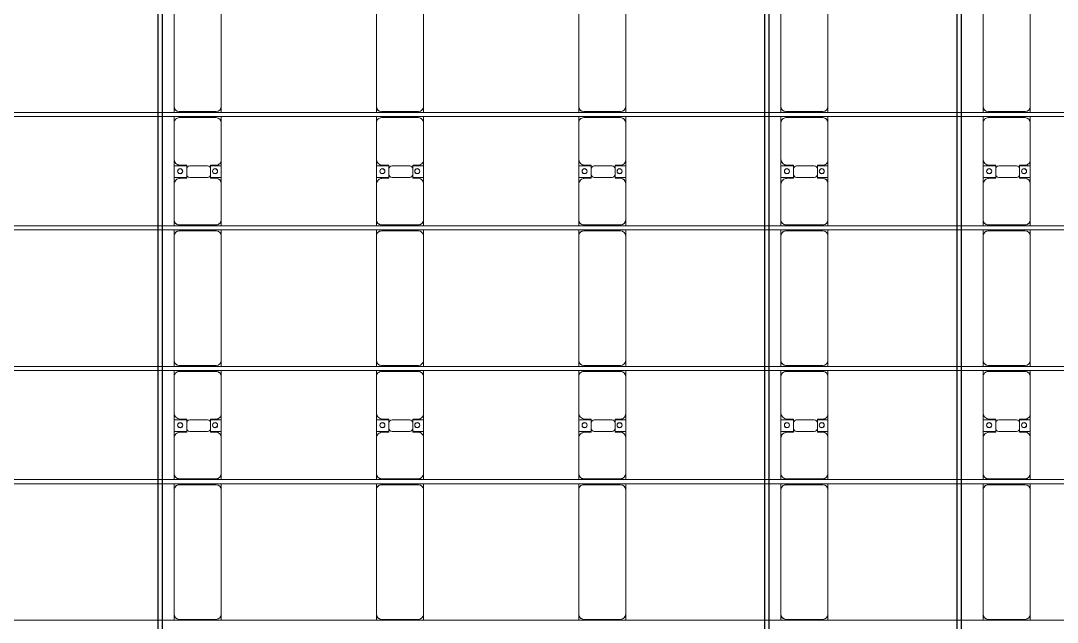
# Model space of a CAD drawing. Header units: millimetres. Extents: x -147246 to 112336, y -213734 to -86506.
# Drawn here: x -105864 to -95614, y -114665 to -108718 of the extents above; entities that cross this region are included whole.
import ezdxf

# ---------------------------------------------------------------- set-up
doc = ezdxf.new("R2010")
doc.units = ezdxf.units.MM
doc.layers.add('A-GENM', color=13, linetype='Continuous', lineweight=9)
doc.layers.add('S-BEAM', color=12, linetype='Continuous', lineweight=9)

# ---------------------------------------------------------------- blocks, each defined once
blk = doc.blocks.new('Dai phao do pin - DẢI PHAO ĐỠ PIN-29982-BỐ TRÍ KHUNG KẾT CẤU BÈ PIN 05')
at = {"layer": 'A-GENM', "color": 7}
for p, q in [((13160, 223), (11930, 223)), ((13160, 223), (13219, 223)), ((13259, 223), (13320, 223)), ((13690, 223), (13320, 223)), ((13690, 223), (13862, 223)), ((13748, 223), (13920, 223)), ((13748, 118), (13748, 223)), ((13862, 223), (13862, 118)), ((14280, 223), (13920, 223)), ((14280, 223), (14339, 223)), ((14379, 223), (14440, 223)), ((15670, 223), (14440, 223)), ((15670, 223), (15729, 223)), ((15769, 223), (15830, 223)), ((16200, 223), (15830, 223)), ((16200, 223), (16372, 223)), ((16258, 223), (16430, 223)), ((16258, 118), (16258, 223)), ((16372, 223), (16372, 118)), ((16790, 223), (16430, 223)), ((16790, 223), (16849, 223)), ((16889, 223), (16950, 223)), ((18180, 223), (16950, 223)), ((18180, 223), (18239, 223)), ((13210, -192), (13210, 173)), ((13270, 173), (13270, -192)), ((13740, 118), (13740, 173)), ((13832, 118), (13740, 118)), ((13870, 118), (13778, 118)), ((13870, 173), (13870, 118)), ((14330, -192), (14330, 173)), ((14390, 173), (14390, -192)), ((15720, -192), (15720, 173)), ((15780, 173), (15780, -192)), ((16250, 118), (16250, 173)), ((16342, 118), (16250, 118)), ((16380, 118), (16288, 118)), ((16380, 173), (16380, 118)), ((16840, -192), (16840, 173)), ((16900, 173), (16900, -192)), ((18230, -192), (18230, 173)), ((13748, 88), (13748, -88)), ((13862, -88), (13862, 88)), ((16258, 88), (16258, -88)), ((16372, -88), (16372, 88)), ((13740, -182), (13740, -118)), ((13740, -118), (13832, -118)), ((13748, -242), (13748, -118)), ((13778, -118), (13870, -118)), ((13862, -118), (13862, -242)), ((13870, -118), (13870, -182)), ((16250, -182), (16250, -118)), ((16250, -118), (16342, -118)), ((16258, -242), (16258, -118)), ((16288, -118), (16380, -118)), ((16372, -118), (16372, -242)), ((16380, -118), (16380, -182)), ((11930, -242), (13160, -242)), ((13219, -242), (13160, -242)), ((13320, -242), (13259, -242)), ((13320, -242), (13680, -242)), ((13862, -242), (13680, -242)), ((13930, -242), (13748, -242)), ((13930, -242), (14280, -242)), ((14339, -242), (14280, -242)), ((14440, -242), (14379, -242)), ((14440, -242), (15670, -242)), ((15729, -242), (15670, -242)), ((15830, -242), (15769, -242)), ((15830, -242), (16190, -242)), ((16372, -242), (16190, -242)), ((16440, -242), (16258, -242)), ((16440, -242), (16790, -242)), ((16849, -242), (16790, -242)), ((16950, -242), (16889, -242)), ((16950, -242), (18180, -242)), ((18239, -242), (18180, -242))]:
    blk.add_line(p, q, dxfattribs=at)
for centre, radius, start, end in [((13160, 173), 50, 0, 90), ((13160, 173), 50, 45, 90), ((13320, 173), 50, 90, 180), ((13320, 173), 50, 135, 180), ((13690, 173), 50, 360, 90), ((13690, 173), 50, 360, 45), ((13920, 173), 50, 90, 180), ((13920, 173), 50, 135, 180), ((14280, 173), 50, 0, 90), ((14280, 173), 50, 0, 45), ((14440, 173), 50, 90, 180), ((14440, 173), 50, 90, 180), ((15670, 173), 50, 0, 90), ((15670, 173), 50, 45, 90), ((15830, 173), 50, 90, 180), ((15830, 173), 50, 135, 180), ((16200, 173), 50, 360, 90), ((16200, 173), 50, 360, 45), ((16430, 173), 50, 90, 180), ((16430, 173), 50, 135, 180), ((16790, 173), 50, 0, 90), ((16790, 173), 50, 0, 45), ((16950, 173), 50, 90, 180), ((16950, 173), 50, 90, 180), ((18180, 173), 50, 0, 90), ((18180, 173), 50, 45, 90), ((13778, 88), 30, 90, 180), ((13799, 162), 25, 0, 180), ((13799, 162), 25, 180, 0), ((13801, 162), 25, 360, 180), ((13801, 162), 25, 180, 360), ((13832, 88), 30, 0, 90), ((16288, 88), 30, 90, 180), ((16309, 162), 25, 360, 180), ((16309, 162), 25, 180, 0), ((16311, 162), 25, 0, 180), ((16311, 162), 25, 180, 0), ((16342, 88), 30, 0, 90), ((13778, -88), 30, 180, 270), ((13832, -88), 30, 270, 0), ((16288, -88), 30, 180, 270), ((16342, -88), 30, 270, 360), ((13160, -192), 50, 270, 0), ((13160, -192), 50, 270, 345), ((13320, -192), 50, 180, 270), ((13320, -192), 50, 180, 225), ((13680, -182), 60, 270, 360), ((13680, -182), 60, 330, 360), ((13799, -183), 25, 0, 180), ((13799, -183), 25, 180, 0), ((13801, -183), 25, 360, 180), ((13801, -183), 25, 180, 0), ((13930, -182), 60, 180, 270), ((13930, -182), 60, 180, 210), ((14280, -192), 50, 270, 360), ((14280, -192), 50, 315, 360), ((14440, -192), 50, 180, 270), ((14440, -192), 50, 180, 255), ((15670, -192), 50, 270, 0), ((15670, -192), 50, 270, 345), ((15830, -192), 50, 180, 270), ((15830, -192), 50, 180, 225), ((16190, -182), 60, 270, 0), ((16190, -182), 60, 330, 0), ((16309, -183), 25, 0, 180), ((16309, -183), 25, 180, 0), ((16311, -183), 25, 0, 180), ((16311, -183), 25, 180, 0), ((16440, -182), 60, 180, 270), ((16440, -182), 60, 180, 210), ((16790, -192), 50, 270, 0), ((16790, -192), 50, 315, 0), ((16950, -192), 50, 180, 270), ((16950, -192), 50, 180, 255), ((18180, -192), 50, 270, 0), ((18180, -192), 50, 270, 345)]:
    blk.add_arc(centre, radius, start, end, dxfattribs=at)
blk = doc.blocks.new('Dai phao do pin - DẢI PHAO ĐỠ PIN-30013-BỐ TRÍ KHUNG KẾT CẤU BÈ PIN 05')
at = {"layer": 'A-GENM', "color": 7}
for p, q in [((13160, 223), (11930, 223)), ((13160, 223), (13219, 223)), ((13259, 223), (13320, 223)), ((13690, 223), (13320, 223)), ((13690, 223), (13862, 223)), ((13748, 223), (13920, 223)), ((13748, 118), (13748, 223)), ((13862, 223), (13862, 118)), ((14280, 223), (13920, 223)), ((14280, 223), (14339, 223)), ((14379, 223), (14440, 223)), ((15670, 223), (14440, 223)), ((15670, 223), (15729, 223)), ((15769, 223), (15830, 223)), ((16200, 223), (15830, 223)), ((16200, 223), (16372, 223)), ((16258, 223), (16430, 223)), ((16258, 118), (16258, 223)), ((16372, 223), (16372, 118)), ((16790, 223), (16430, 223)), ((16790, 223), (16849, 223)), ((16889, 223), (16950, 223)), ((18180, 223), (16950, 223)), ((18180, 223), (18239, 223)), ((13210, -192), (13210, 173)), ((13270, 173), (13270, -192)), ((13740, 118), (13740, 173)), ((13832, 118), (13740, 118)), ((13870, 118), (13778, 118)), ((13870, 173), (13870, 118)), ((14330, -192), (14330, 173)), ((14390, 173), (14390, -192)), ((15720, -192), (15720, 173)), ((15780, 173), (15780, -192)), ((16250, 118), (16250, 173)), ((16342, 118), (16250, 118)), ((16380, 118), (16288, 118)), ((16380, 173), (16380, 118)), ((16840, -192), (16840, 173)), ((16900, 173), (16900, -192)), ((18230, -192), (18230, 173)), ((13748, 88), (13748, -88)), ((13862, -88), (13862, 88)), ((16258, 88), (16258, -88)), ((16372, -88), (16372, 88)), ((13740, -182), (13740, -118)), ((13740, -118), (13832, -118)), ((13748, -242), (13748, -118)), ((13778, -118), (13870, -118)), ((13862, -118), (13862, -242)), ((13870, -118), (13870, -182)), ((16250, -182), (16250, -118)), ((16250, -118), (16342, -118)), ((16258, -242), (16258, -118)), ((16288, -118), (16380, -118)), ((16372, -118), (16372, -242)), ((16380, -118), (16380, -182)), ((11930, -242), (13160, -242)), ((13219, -242), (13160, -242)), ((13320, -242), (13259, -242)), ((13320, -242), (13680, -242)), ((13862, -242), (13680, -242)), ((13930, -242), (13748, -242)), ((13930, -242), (14280, -242)), ((14339, -242), (14280, -242)), ((14440, -242), (14379, -242)), ((14440, -242), (15670, -242)), ((15729, -242), (15670, -242)), ((15830, -242), (15769, -242)), ((15830, -242), (16190, -242)), ((16372, -242), (16190, -242)), ((16440, -242), (16258, -242)), ((16440, -242), (16790, -242)), ((16849, -242), (16790, -242)), ((16950, -242), (16889, -242)), ((16950, -242), (18180, -242)), ((18239, -242), (18180, -242))]:
    blk.add_line(p, q, dxfattribs=at)
for centre, radius, start, end in [((13160, 173), 50, 0, 90), ((13160, 173), 50, 45, 90), ((13320, 173), 50, 90, 180), ((13320, 173), 50, 135, 180), ((13690, 173), 50, 360, 90), ((13690, 173), 50, 360, 45), ((13920, 173), 50, 90, 180), ((13920, 173), 50, 135, 180), ((14280, 173), 50, 0, 90), ((14280, 173), 50, 0, 45), ((14440, 173), 50, 90, 180), ((14440, 173), 50, 90, 180), ((15670, 173), 50, 0, 90), ((15670, 173), 50, 45, 90), ((15830, 173), 50, 90, 180), ((15830, 173), 50, 135, 180), ((16200, 173), 50, 360, 90), ((16200, 173), 50, 360, 45), ((16430, 173), 50, 90, 180), ((16430, 173), 50, 135, 180), ((16790, 173), 50, 0, 90), ((16790, 173), 50, 0, 45), ((16950, 173), 50, 90, 180), ((16950, 173), 50, 90, 180), ((18180, 173), 50, 0, 90), ((18180, 173), 50, 45, 90), ((13778, 88), 30, 90, 180), ((13799, 162), 25, 0, 180), ((13799, 162), 25, 180, 0), ((13801, 162), 25, 360, 180), ((13801, 162), 25, 180, 360), ((13832, 88), 30, 0, 90), ((16288, 88), 30, 90, 180), ((16309, 162), 25, 360, 180), ((16309, 162), 25, 180, 0), ((16311, 162), 25, 0, 180), ((16311, 162), 25, 180, 0), ((16342, 88), 30, 0, 90), ((13778, -88), 30, 180, 270), ((13832, -88), 30, 270, 0), ((16288, -88), 30, 180, 270), ((16342, -88), 30, 270, 360), ((13160, -192), 50, 270, 0), ((13160, -192), 50, 270, 345), ((13320, -192), 50, 180, 270), ((13320, -192), 50, 180, 225), ((13680, -182), 60, 270, 360), ((13680, -182), 60, 330, 360), ((13799, -183), 25, 0, 180), ((13799, -183), 25, 180, 0), ((13801, -183), 25, 360, 180), ((13801, -183), 25, 180, 0), ((13930, -182), 60, 180, 270), ((13930, -182), 60, 180, 210), ((14280, -192), 50, 270, 360), ((14280, -192), 50, 315, 360), ((14440, -192), 50, 180, 270), ((14440, -192), 50, 180, 255), ((15670, -192), 50, 270, 0), ((15670, -192), 50, 270, 345), ((15830, -192), 50, 180, 270), ((15830, -192), 50, 180, 225), ((16190, -182), 60, 270, 0), ((16190, -182), 60, 330, 0), ((16309, -183), 25, 0, 180), ((16309, -183), 25, 180, 0), ((16311, -183), 25, 0, 180), ((16311, -183), 25, 180, 0), ((16440, -182), 60, 180, 270), ((16440, -182), 60, 180, 210), ((16790, -192), 50, 270, 0), ((16790, -192), 50, 315, 0), ((16950, -192), 50, 180, 270), ((16950, -192), 50, 180, 255), ((18180, -192), 50, 270, 0), ((18180, -192), 50, 270, 345)]:
    blk.add_arc(centre, radius, start, end, dxfattribs=at)
blk = doc.blocks.new('Dai phao do pin - DẢI PHAO ĐỠ PIN-30044-BỐ TRÍ KHUNG KẾT CẤU BÈ PIN 05')
at = {"layer": 'A-GENM', "color": 7}
for p, q in [((13160, 223), (11930, 223)), ((13160, 223), (13219, 223)), ((13259, 223), (13320, 223)), ((13690, 223), (13320, 223)), ((13690, 223), (13862, 223)), ((13748, 223), (13920, 223)), ((13748, 118), (13748, 223)), ((13862, 223), (13862, 118)), ((14280, 223), (13920, 223)), ((14280, 223), (14339, 223)), ((14379, 223), (14440, 223)), ((15670, 223), (14440, 223)), ((15670, 223), (15729, 223)), ((15769, 223), (15830, 223)), ((16200, 223), (15830, 223)), ((16200, 223), (16372, 223)), ((16258, 223), (16430, 223)), ((16258, 118), (16258, 223)), ((16372, 223), (16372, 118)), ((16790, 223), (16430, 223)), ((16790, 223), (16849, 223)), ((16889, 223), (16950, 223)), ((18180, 223), (16950, 223)), ((18180, 223), (18239, 223)), ((13210, -192), (13210, 173)), ((13270, 173), (13270, -192)), ((13740, 118), (13740, 173)), ((13832, 118), (13740, 118)), ((13870, 118), (13778, 118)), ((13870, 173), (13870, 118)), ((14330, -192), (14330, 173)), ((14390, 173), (14390, -192)), ((15720, -192), (15720, 173)), ((15780, 173), (15780, -192)), ((16250, 118), (16250, 173)), ((16342, 118), (16250, 118)), ((16380, 118), (16288, 118)), ((16380, 173), (16380, 118)), ((16840, -192), (16840, 173)), ((16900, 173), (16900, -192)), ((18230, -192), (18230, 173)), ((13748, 88), (13748, -88)), ((13862, -88), (13862, 88)), ((16258, 88), (16258, -88)), ((16372, -88), (16372, 88)), ((13740, -182), (13740, -118)), ((13740, -118), (13832, -118)), ((13748, -242), (13748, -118)), ((13778, -118), (13870, -118)), ((13862, -118), (13862, -242)), ((13870, -118), (13870, -182)), ((16250, -182), (16250, -118)), ((16250, -118), (16342, -118)), ((16258, -242), (16258, -118)), ((16288, -118), (16380, -118)), ((16372, -118), (16372, -242)), ((16380, -118), (16380, -182)), ((11930, -242), (13160, -242)), ((13219, -242), (13160, -242)), ((13320, -242), (13259, -242)), ((13320, -242), (13680, -242)), ((13862, -242), (13680, -242)), ((13930, -242), (13748, -242)), ((13930, -242), (14280, -242)), ((14339, -242), (14280, -242)), ((14440, -242), (14379, -242)), ((14440, -242), (15670, -242)), ((15729, -242), (15670, -242)), ((15830, -242), (15769, -242)), ((15830, -242), (16190, -242)), ((16372, -242), (16190, -242)), ((16440, -242), (16258, -242)), ((16440, -242), (16790, -242)), ((16849, -242), (16790, -242)), ((16950, -242), (16889, -242)), ((16950, -242), (18180, -242)), ((18239, -242), (18180, -242))]:
    blk.add_line(p, q, dxfattribs=at)
for centre, radius, start, end in [((13160, 173), 50, 0, 90), ((13160, 173), 50, 45, 90), ((13320, 173), 50, 90, 180), ((13320, 173), 50, 135, 180), ((13690, 173), 50, 360, 90), ((13690, 173), 50, 360, 45), ((13920, 173), 50, 90, 180), ((13920, 173), 50, 135, 180), ((14280, 173), 50, 0, 90), ((14280, 173), 50, 0, 45), ((14440, 173), 50, 90, 180), ((14440, 173), 50, 90, 180), ((15670, 173), 50, 0, 90), ((15670, 173), 50, 45, 90), ((15830, 173), 50, 90, 180), ((15830, 173), 50, 135, 180), ((16200, 173), 50, 360, 90), ((16200, 173), 50, 360, 45), ((16430, 173), 50, 90, 180), ((16430, 173), 50, 135, 180), ((16790, 173), 50, 0, 90), ((16790, 173), 50, 0, 45), ((16950, 173), 50, 90, 180), ((16950, 173), 50, 90, 180), ((18180, 173), 50, 0, 90), ((18180, 173), 50, 45, 90), ((13778, 88), 30, 90, 180), ((13799, 162), 25, 0, 180), ((13799, 162), 25, 180, 0), ((13801, 162), 25, 360, 180), ((13801, 162), 25, 180, 360), ((13832, 88), 30, 0, 90), ((16288, 88), 30, 90, 180), ((16309, 162), 25, 360, 180), ((16309, 162), 25, 180, 0), ((16311, 162), 25, 0, 180), ((16311, 162), 25, 180, 0), ((16342, 88), 30, 0, 90), ((13778, -88), 30, 180, 270), ((13832, -88), 30, 270, 0), ((16288, -88), 30, 180, 270), ((16342, -88), 30, 270, 360), ((13160, -192), 50, 270, 0), ((13160, -192), 50, 270, 345), ((13320, -192), 50, 180, 270), ((13320, -192), 50, 180, 225), ((13680, -182), 60, 270, 360), ((13680, -182), 60, 330, 360), ((13799, -183), 25, 0, 180), ((13799, -183), 25, 180, 0), ((13801, -183), 25, 360, 180), ((13801, -183), 25, 180, 0), ((13930, -182), 60, 180, 270), ((13930, -182), 60, 180, 210), ((14280, -192), 50, 270, 360), ((14280, -192), 50, 315, 360), ((14440, -192), 50, 180, 270), ((14440, -192), 50, 180, 255), ((15670, -192), 50, 270, 0), ((15670, -192), 50, 270, 345), ((15830, -192), 50, 180, 270), ((15830, -192), 50, 180, 225), ((16190, -182), 60, 270, 0), ((16190, -182), 60, 330, 0), ((16309, -183), 25, 0, 180), ((16309, -183), 25, 180, 0), ((16311, -183), 25, 0, 180), ((16311, -183), 25, 180, 0), ((16440, -182), 60, 180, 270), ((16440, -182), 60, 180, 210), ((16790, -192), 50, 270, 0), ((16790, -192), 50, 315, 0), ((16950, -192), 50, 180, 270), ((16950, -192), 50, 180, 255), ((18180, -192), 50, 270, 0), ((18180, -192), 50, 270, 345)]:
    blk.add_arc(centre, radius, start, end, dxfattribs=at)
blk = doc.blocks.new('Dai phao do pin - DẢI PHAO ĐỠ PIN-30075-BỐ TRÍ KHUNG KẾT CẤU BÈ PIN 05')
at = {"layer": 'A-GENM', "color": 7}
for p, q in [((13160, 223), (11930, 223)), ((13160, 223), (13219, 223)), ((13259, 223), (13320, 223)), ((13690, 223), (13320, 223)), ((13690, 223), (13862, 223)), ((13748, 223), (13920, 223)), ((13748, 118), (13748, 223)), ((13862, 223), (13862, 118)), ((14280, 223), (13920, 223)), ((14280, 223), (14339, 223)), ((14379, 223), (14440, 223)), ((15670, 223), (14440, 223)), ((15670, 223), (15729, 223)), ((15769, 223), (15830, 223)), ((16200, 223), (15830, 223)), ((16200, 223), (16372, 223)), ((16258, 223), (16430, 223)), ((16258, 118), (16258, 223)), ((16372, 223), (16372, 118)), ((16790, 223), (16430, 223)), ((16790, 223), (16849, 223)), ((16889, 223), (16950, 223)), ((18180, 223), (16950, 223)), ((18180, 223), (18239, 223)), ((13210, -192), (13210, 173)), ((13270, 173), (13270, -192)), ((13740, 118), (13740, 173)), ((13832, 118), (13740, 118)), ((13870, 118), (13778, 118)), ((13870, 173), (13870, 118)), ((14330, -192), (14330, 173)), ((14390, 173), (14390, -192)), ((15720, -192), (15720, 173)), ((15780, 173), (15780, -192)), ((16250, 118), (16250, 173)), ((16342, 118), (16250, 118)), ((16380, 118), (16288, 118)), ((16380, 173), (16380, 118)), ((16840, -192), (16840, 173)), ((16900, 173), (16900, -192)), ((18230, -192), (18230, 173)), ((13748, 88), (13748, -88)), ((13862, -88), (13862, 88)), ((16258, 88), (16258, -88)), ((16372, -88), (16372, 88)), ((13740, -182), (13740, -118)), ((13740, -118), (13832, -118)), ((13748, -242), (13748, -118)), ((13778, -118), (13870, -118)), ((13862, -118), (13862, -242)), ((13870, -118), (13870, -182)), ((16250, -182), (16250, -118)), ((16250, -118), (16342, -118)), ((16258, -242), (16258, -118)), ((16288, -118), (16380, -118)), ((16372, -118), (16372, -242)), ((16380, -118), (16380, -182)), ((11930, -242), (13160, -242)), ((13219, -242), (13160, -242)), ((13320, -242), (13259, -242)), ((13320, -242), (13680, -242)), ((13862, -242), (13680, -242)), ((13930, -242), (13748, -242)), ((13930, -242), (14280, -242)), ((14339, -242), (14280, -242)), ((14440, -242), (14379, -242)), ((14440, -242), (15670, -242)), ((15729, -242), (15670, -242)), ((15830, -242), (15769, -242)), ((15830, -242), (16190, -242)), ((16372, -242), (16190, -242)), ((16440, -242), (16258, -242)), ((16440, -242), (16790, -242)), ((16849, -242), (16790, -242)), ((16950, -242), (16889, -242)), ((16950, -242), (18180, -242)), ((18239, -242), (18180, -242))]:
    blk.add_line(p, q, dxfattribs=at)
for centre, radius, start, end in [((13160, 173), 50, 0, 90), ((13160, 173), 50, 45, 90), ((13320, 173), 50, 90, 180), ((13320, 173), 50, 135, 180), ((13690, 173), 50, 360, 90), ((13690, 173), 50, 360, 45), ((13920, 173), 50, 90, 180), ((13920, 173), 50, 135, 180), ((14280, 173), 50, 0, 90), ((14280, 173), 50, 0, 45), ((14440, 173), 50, 90, 180), ((14440, 173), 50, 90, 180), ((15670, 173), 50, 0, 90), ((15670, 173), 50, 45, 90), ((15830, 173), 50, 90, 180), ((15830, 173), 50, 135, 180), ((16200, 173), 50, 360, 90), ((16200, 173), 50, 360, 45), ((16430, 173), 50, 90, 180), ((16430, 173), 50, 135, 180), ((16790, 173), 50, 0, 90), ((16790, 173), 50, 0, 45), ((16950, 173), 50, 90, 180), ((16950, 173), 50, 90, 180), ((18180, 173), 50, 0, 90), ((18180, 173), 50, 45, 90), ((13778, 88), 30, 90, 180), ((13799, 162), 25, 0, 180), ((13799, 162), 25, 180, 0), ((13801, 162), 25, 360, 180), ((13801, 162), 25, 180, 360), ((13832, 88), 30, 0, 90), ((16288, 88), 30, 90, 180), ((16309, 162), 25, 360, 180), ((16309, 162), 25, 180, 0), ((16311, 162), 25, 0, 180), ((16311, 162), 25, 180, 0), ((16342, 88), 30, 0, 90), ((13778, -88), 30, 180, 270), ((13832, -88), 30, 270, 0), ((16288, -88), 30, 180, 270), ((16342, -88), 30, 270, 360), ((13160, -192), 50, 270, 0), ((13160, -192), 50, 270, 345), ((13320, -192), 50, 180, 270), ((13320, -192), 50, 180, 225), ((13680, -182), 60, 270, 360), ((13680, -182), 60, 330, 360), ((13799, -183), 25, 0, 180), ((13799, -183), 25, 180, 0), ((13801, -183), 25, 360, 180), ((13801, -183), 25, 180, 0), ((13930, -182), 60, 180, 270), ((13930, -182), 60, 180, 210), ((14280, -192), 50, 270, 360), ((14280, -192), 50, 315, 360), ((14440, -192), 50, 180, 270), ((14440, -192), 50, 180, 255), ((15670, -192), 50, 270, 0), ((15670, -192), 50, 270, 345), ((15830, -192), 50, 180, 270), ((15830, -192), 50, 180, 225), ((16190, -182), 60, 270, 0), ((16190, -182), 60, 330, 0), ((16309, -183), 25, 0, 180), ((16309, -183), 25, 180, 0), ((16311, -183), 25, 0, 180), ((16311, -183), 25, 180, 0), ((16440, -182), 60, 180, 270), ((16440, -182), 60, 180, 210), ((16790, -192), 50, 270, 0), ((16790, -192), 50, 315, 0), ((16950, -192), 50, 180, 270), ((16950, -192), 50, 180, 255), ((18180, -192), 50, 270, 0), ((18180, -192), 50, 270, 345)]:
    blk.add_arc(centre, radius, start, end, dxfattribs=at)
blk = doc.blocks.new('Dai phao do pin - DẢI PHAO ĐỠ PIN-30106-BỐ TRÍ KHUNG KẾT CẤU BÈ PIN 05')
at = {"layer": 'A-GENM', "color": 7}
for p, q in [((13160, 223), (11930, 223)), ((13160, 223), (13219, 223)), ((13259, 223), (13320, 223)), ((13690, 223), (13320, 223)), ((13690, 223), (13862, 223)), ((13748, 223), (13920, 223)), ((13748, 118), (13748, 223)), ((13862, 223), (13862, 118)), ((14280, 223), (13920, 223)), ((14280, 223), (14339, 223)), ((14379, 223), (14440, 223)), ((15670, 223), (14440, 223)), ((15670, 223), (15729, 223)), ((15769, 223), (15830, 223)), ((16200, 223), (15830, 223)), ((16200, 223), (16372, 223)), ((16258, 223), (16430, 223)), ((16258, 118), (16258, 223)), ((16372, 223), (16372, 118)), ((16790, 223), (16430, 223)), ((16790, 223), (16849, 223)), ((16889, 223), (16950, 223)), ((18180, 223), (16950, 223)), ((18180, 223), (18239, 223)), ((13210, -192), (13210, 173)), ((13270, 173), (13270, -192)), ((13740, 118), (13740, 173)), ((13832, 118), (13740, 118)), ((13870, 118), (13778, 118)), ((13870, 173), (13870, 118)), ((14330, -192), (14330, 173)), ((14390, 173), (14390, -192)), ((15720, -192), (15720, 173)), ((15780, 173), (15780, -192)), ((16250, 118), (16250, 173)), ((16342, 118), (16250, 118)), ((16380, 118), (16288, 118)), ((16380, 173), (16380, 118)), ((16840, -192), (16840, 173)), ((16900, 173), (16900, -192)), ((18230, -192), (18230, 173)), ((13748, 88), (13748, -88)), ((13862, -88), (13862, 88)), ((16258, 88), (16258, -88)), ((16372, -88), (16372, 88)), ((13740, -182), (13740, -118)), ((13740, -118), (13832, -118)), ((13748, -242), (13748, -118)), ((13778, -118), (13870, -118)), ((13862, -118), (13862, -242)), ((13870, -118), (13870, -182)), ((16250, -182), (16250, -118)), ((16250, -118), (16342, -118)), ((16258, -242), (16258, -118)), ((16288, -118), (16380, -118)), ((16372, -118), (16372, -242)), ((16380, -118), (16380, -182)), ((11930, -242), (13160, -242)), ((13219, -242), (13160, -242)), ((13320, -242), (13259, -242)), ((13320, -242), (13680, -242)), ((13862, -242), (13680, -242)), ((13930, -242), (13748, -242)), ((13930, -242), (14280, -242)), ((14339, -242), (14280, -242)), ((14440, -242), (14379, -242)), ((14440, -242), (15670, -242)), ((15729, -242), (15670, -242)), ((15830, -242), (15769, -242)), ((15830, -242), (16190, -242)), ((16372, -242), (16190, -242)), ((16440, -242), (16258, -242)), ((16440, -242), (16790, -242)), ((16849, -242), (16790, -242)), ((16950, -242), (16889, -242)), ((16950, -242), (18180, -242)), ((18239, -242), (18180, -242))]:
    blk.add_line(p, q, dxfattribs=at)
for centre, radius, start, end in [((13160, 173), 50, 0, 90), ((13160, 173), 50, 45, 90), ((13320, 173), 50, 90, 180), ((13320, 173), 50, 135, 180), ((13690, 173), 50, 360, 90), ((13690, 173), 50, 360, 45), ((13920, 173), 50, 90, 180), ((13920, 173), 50, 135, 180), ((14280, 173), 50, 0, 90), ((14280, 173), 50, 0, 45), ((14440, 173), 50, 90, 180), ((14440, 173), 50, 90, 180), ((15670, 173), 50, 0, 90), ((15670, 173), 50, 45, 90), ((15830, 173), 50, 90, 180), ((15830, 173), 50, 135, 180), ((16200, 173), 50, 360, 90), ((16200, 173), 50, 360, 45), ((16430, 173), 50, 90, 180), ((16430, 173), 50, 135, 180), ((16790, 173), 50, 0, 90), ((16790, 173), 50, 0, 45), ((16950, 173), 50, 90, 180), ((16950, 173), 50, 90, 180), ((18180, 173), 50, 0, 90), ((18180, 173), 50, 45, 90), ((13778, 88), 30, 90, 180), ((13799, 162), 25, 0, 180), ((13799, 162), 25, 180, 0), ((13801, 162), 25, 360, 180), ((13801, 162), 25, 180, 360), ((13832, 88), 30, 0, 90), ((16288, 88), 30, 90, 180), ((16309, 162), 25, 360, 180), ((16309, 162), 25, 180, 0), ((16311, 162), 25, 0, 180), ((16311, 162), 25, 180, 0), ((16342, 88), 30, 0, 90), ((13778, -88), 30, 180, 270), ((13832, -88), 30, 270, 0), ((16288, -88), 30, 180, 270), ((16342, -88), 30, 270, 360), ((13160, -192), 50, 270, 0), ((13160, -192), 50, 270, 345), ((13320, -192), 50, 180, 270), ((13320, -192), 50, 180, 225), ((13680, -182), 60, 270, 360), ((13680, -182), 60, 330, 360), ((13799, -183), 25, 0, 180), ((13799, -183), 25, 180, 0), ((13801, -183), 25, 360, 180), ((13801, -183), 25, 180, 0), ((13930, -182), 60, 180, 270), ((13930, -182), 60, 180, 210), ((14280, -192), 50, 270, 360), ((14280, -192), 50, 315, 360), ((14440, -192), 50, 180, 270), ((14440, -192), 50, 180, 255), ((15670, -192), 50, 270, 0), ((15670, -192), 50, 270, 345), ((15830, -192), 50, 180, 270), ((15830, -192), 50, 180, 225), ((16190, -182), 60, 270, 0), ((16190, -182), 60, 330, 0), ((16309, -183), 25, 0, 180), ((16309, -183), 25, 180, 0), ((16311, -183), 25, 0, 180), ((16311, -183), 25, 180, 0), ((16440, -182), 60, 180, 270), ((16440, -182), 60, 180, 210), ((16790, -192), 50, 270, 0), ((16790, -192), 50, 315, 0), ((16950, -192), 50, 180, 270), ((16950, -192), 50, 180, 255), ((18180, -192), 50, 270, 0), ((18180, -192), 50, 270, 345)]:
    blk.add_arc(centre, radius, start, end, dxfattribs=at)
blk = doc.blocks.new('Dầm C52 - Dầm C52-18767-BỐ TRÍ KHUNG KẾT CẤU BÈ PIN 05')
at = {"layer": 'S-BEAM', "color": 1}
for p, q in [((-74474, 20), (74474, 20)), ((74474, -20), (-74474, -20))]:
    blk.add_line(p, q, dxfattribs=at)
blk = doc.blocks.new('Dầm C52 - Dầm C52-18768-BỐ TRÍ KHUNG KẾT CẤU BÈ PIN 05')
at = {"layer": 'S-BEAM', "color": 1}
for p, q in [((-74474, 20), (74474, 20)), ((74474, -20), (-74474, -20))]:
    blk.add_line(p, q, dxfattribs=at)
blk = doc.blocks.new('Dầm C52 - Dầm C52-18769-BỐ TRÍ KHUNG KẾT CẤU BÈ PIN 05')
at = {"layer": 'S-BEAM', "color": 1}
blk.add_line((74474, -20), (-74474, -20), dxfattribs=at)
blk = doc.blocks.new('Dầm C52 - Hộp 40x60-38180-BỐ TRÍ KHUNG KẾT CẤU BÈ PIN 05')
at = {"layer": 'S-BEAM', "color": 3, "lineweight": 25}
for p, q in [((-38420, 20), (38420, 20)), ((38420, -20), (-38420, -20))]:
    blk.add_line(p, q, dxfattribs=at)
blk = doc.blocks.new('Dầm C52 - Hộp 40x60-25898-BỐ TRÍ KHUNG KẾT CẤU BÈ PIN 05')
at = {"layer": 'S-BEAM', "color": 3, "lineweight": 25}
for p, q in [((-55982, 20), (55982, 20)), ((55982, -20), (-55982, -20))]:
    blk.add_line(p, q, dxfattribs=at)
blk = doc.blocks.new('HOBANMONG_BEPIN 5_rvt-1-BỐ TRÍ KHUNG KẾT CẤU BÈ PIN 05')
at = {"layer": 'A-GENM', "color": 3, "lineweight": 25, "rotation": 269.9997710125194}
for name, p in [('Dai phao do pin - DẢI PHAO ĐỠ PIN-29982-BỐ TRÍ KHUNG KẾT CẤU BÈ PIN 05', (-104105, -96406)), ('Dai phao do pin - DẢI PHAO ĐỠ PIN-30013-BỐ TRÍ KHUNG KẾT CẤU BÈ PIN 05', (-102105, -96406)), ('Dai phao do pin - DẢI PHAO ĐỠ PIN-30044-BỐ TRÍ KHUNG KẾT CẤU BÈ PIN 05', (-100105, -96406)), ('Dai phao do pin - DẢI PHAO ĐỠ PIN-30075-BỐ TRÍ KHUNG KẾT CẤU BÈ PIN 05', (-98105, -96406)), ('Dai phao do pin - DẢI PHAO ĐỠ PIN-30106-BỐ TRÍ KHUNG KẾT CẤU BÈ PIN 05', (-96105, -96406))]:
    blk.add_blockref(name, p, dxfattribs=at)
at = {"layer": 'S-BEAM', "color": 3, "lineweight": 25}
for name, p, rotation in [('Dầm C52 - Hộp 40x60-38180-BỐ TRÍ KHUNG KẾT CẤU BÈ PIN 05', (-104486, -130974), 269.9997710125197), ('Dầm C52 - Hộp 40x60-38180-BỐ TRÍ KHUNG KẾT CẤU BÈ PIN 05', (-98486, -130974), 269.9997710125197), ('Dầm C52 - Hộp 40x60-25898-BỐ TRÍ KHUNG KẾT CẤU BÈ PIN 05', (-96586, -148537), 269.9997710125197), ('Dầm C52 - Dầm C52-18767-BỐ TRÍ KHUNG KẾT CẤU BÈ PIN 05', (-66080, -109645), 179.9997710135151), ('Dầm C52 - Dầm C52-18767-BỐ TRÍ KHUNG KẾT CẤU BÈ PIN 05', (-66080, -110765), 179.9997710135151), ('Dầm C52 - Dầm C52-18768-BỐ TRÍ KHUNG KẾT CẤU BÈ PIN 05', (-66080, -112155), 179.9997710135151), ('Dầm C52 - Dầm C52-18768-BỐ TRÍ KHUNG KẾT CẤU BÈ PIN 05', (-66080, -113275), 179.9997710135151), ('Dầm C52 - Dầm C52-18769-BỐ TRÍ KHUNG KẾT CẤU BÈ PIN 05', (-66080, -114665), 179.9997710135151)]:
    blk.add_blockref(name, p, dxfattribs=dict(at, rotation=rotation))

msp = doc.modelspace()

# ---------------------------------------------------------------- block references
at = {"lineweight": 5}
msp.add_blockref('HOBANMONG_BEPIN 5_rvt-1-BỐ TRÍ KHUNG KẾT CẤU BÈ PIN 05', (0, 0), dxfattribs=at)

doc.saveas('drawing.dxf')
